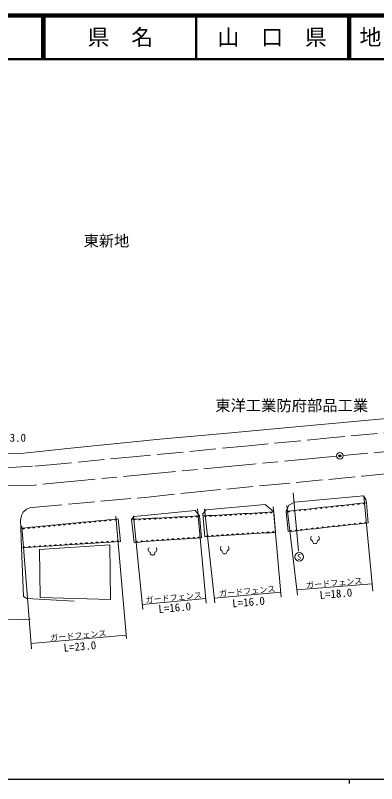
# Model space of a CAD drawing. Units: millimetres, scale not verified. Extents: x 40000 to 680000, y 20000 to 380000.
# Drawn here: x 291606 to 374286, y 204000 to 380000 of the extents above; entities that cross this region are included whole.
import ezdxf
from ezdxf.enums import TextEntityAlignment as Align

# ---------------------------------------------------------------- set-up
doc = ezdxf.new("R2010")
doc.units = ezdxf.units.MM
doc.header["$LTSCALE"] = 1000
doc.header["$PDMODE"] = 32
doc.header["$PDSIZE"] = 500
doc.linetypes.add('CHAIN', pattern=[18.5, 12, -1.5, 3.5, -1.5])
doc.linetypes.add('DASHED', pattern=[7.5, 6, -1.5])
for name, color, linetype, lineweight in [('M-BGD', 7, 'Continuous', 13), ('M-BGD-EXST', 7, 'Continuous', 13), ('M-BMK', 2, 'CHAIN', 13), ('M-BMK-SRVR', 3, 'Continuous', 13), ('M-STR-HTXT', 7, 'Continuous', 13), ('M-TTL', 2, 'Continuous', 140), ('M-TTL-BAND', 7, 'Continuous', 25), ('M-TTL-LINE', 7, 'Continuous', 50)]:
    doc.layers.add(name, color=color, linetype=linetype, lineweight=lineweight)
for name, color, linetype in [('M-BMK-HTXT', 7, 'Continuous'), ('M-OTRS', 6, 'Continuous'), ('M-TTL-TXT', 7, 'Continuous')]:
    doc.layers.add(name, color=color, linetype=linetype)
doc.styles.add('ＭＳ ゴシック', font='')
doc.styles.get('ＭＳ ゴシック').set_extended_font_data('MS Gothic')

msp = doc.modelspace()

# ---------------------------------------------------------------- linework, layer by layer
at = {"layer": 'M-BGD'}
for p, q in [((363381, 267434), (364603, 267566)), ((364603, 267566), (365824, 267697)), ((365824, 267697), (367046, 267829)), ((367046, 267829), (368268, 267960)), ((368268, 267960), (369490, 268092)), ((369490, 268092), (370711, 268223)), ((370711, 268223), (371933, 268355)), ((332788, 266553), (318783, 265190)), ((333719, 265324), (332788, 266553)), ((341469, 265716), (342625, 265781)), ((342625, 265781), (343782, 265846)), ((343782, 265846), (344939, 265911)), ((344939, 265911), (346096, 265976)), ((346096, 265976), (347253, 266041)), ((347253, 266041), (348410, 266106)), ((348410, 266106), (349567, 266171)), ((349567, 266171), (350724, 266236)), ((353607, 266382), (354829, 266514)), ((354070, 261740), (353607, 266382)), ((354829, 266514), (356051, 266645)), ((356051, 266645), (357273, 266777)), ((357273, 266777), (358494, 266908)), ((358494, 266908), (359716, 267040)), ((359716, 267040), (360938, 267171)), ((360938, 267171), (362159, 267303)), ((362159, 267303), (363381, 267434)), ((308085, 263975), (309255, 264088)), ((309255, 264088), (310426, 264201)), ((310426, 264201), (311597, 264314)), ((311597, 264314), (312768, 264427)), ((312768, 264427), (313938, 264540)), ((313938, 264540), (315109, 264653)), ((315662, 259484), (315109, 264653)), ((318783, 265190), (318207, 264553)), ((318207, 264553), (319400, 264612)), ((318207, 264553), (318796, 259273)), ((319400, 264612), (320593, 264671)), ((320593, 264671), (321787, 264731)), ((321787, 264731), (322980, 264790)), ((322980, 264790), (324173, 264849)), ((324173, 264849), (325366, 264909)), ((325366, 264909), (326560, 264968)), ((326560, 264968), (327753, 265027)), ((327753, 265027), (328946, 265086)), ((328946, 265086), (330139, 265146)), ((330139, 265146), (331332, 265205)), ((331332, 265205), (332526, 265264)), ((332526, 265264), (333719, 265324)), ((334240, 260341), (333719, 265324)), ((334527, 265325), (335684, 265390)), ((335684, 265390), (336841, 265455)), ((336841, 265455), (337998, 265520)), ((337998, 265520), (339155, 265586)), ((339155, 265586), (340312, 265651)), ((340312, 265651), (341469, 265716)), ((292865, 262506), (294035, 262619)), ((293021, 257989), (292865, 262506)), ((294035, 262619), (295206, 262732)), ((295206, 262732), (296377, 262845)), ((296377, 262845), (297548, 262958)), ((297548, 262958), (298719, 263071)), ((298719, 263071), (299889, 263184)), ((299889, 263184), (301060, 263297)), ((301060, 263297), (302231, 263410)), ((302231, 263410), (303402, 263523)), ((303402, 263523), (304572, 263636)), ((304572, 263636), (305743, 263749)), ((305743, 263749), (306914, 263862)), ((306914, 263862), (308085, 263975)), ((358942, 262275), (357724, 262141)), ((360159, 262408), (358942, 262275)), ((361377, 262542), (360159, 262408)), ((362595, 262676), (361377, 262542)), ((363813, 262809), (362595, 262676)), ((365031, 262943), (363813, 262809)), ((366249, 263077), (365031, 262943)), ((367467, 263210), (366249, 263077)), ((368685, 263344), (367467, 263210)), ((369903, 263478), (368685, 263344)), ((371121, 263611), (369903, 263478)), ((372339, 263745), (371121, 263611)), ((336145, 260645), (334989, 260575)), ((337301, 260715), (336145, 260645)), ((338457, 260786), (337301, 260715)), ((339613, 260856), (338457, 260786)), ((340769, 260926), (339613, 260856)), ((341924, 260996), (340769, 260926)), ((343080, 261067), (341924, 260996)), ((344236, 261137), (343080, 261067)), ((345392, 261207), (344236, 261137)), ((346548, 261277), (345392, 261207)), ((347704, 261348), (346548, 261277)), ((348860, 261418), (347704, 261348)), ((350016, 261488), (348860, 261418)), ((351172, 261558), (350016, 261488)), ((355288, 261874), (354070, 261740)), ((356506, 262007), (355288, 261874)), ((357724, 262141), (356506, 262007)), ((304938, 258776), (303746, 258697)), ((306129, 258855), (304938, 258776)), ((307321, 258934), (306129, 258855)), ((308513, 259012), (307321, 258934)), ((309704, 259091), (308513, 259012)), ((310896, 259170), (309704, 259091)), ((312088, 259248), (310896, 259170)), ((313279, 259327), (312088, 259248)), ((314471, 259406), (313279, 259327)), ((315662, 259484), (314471, 259406)), ((319984, 259355), (318796, 259273)), ((321172, 259438), (319984, 259355)), ((322360, 259520), (321172, 259438)), ((323548, 259602), (322360, 259520)), ((324736, 259684), (323548, 259602)), ((325924, 259766), (324736, 259684)), ((327112, 259848), (325924, 259766)), ((328300, 259930), (327112, 259848)), ((329488, 260012), (328300, 259930)), ((330676, 260094), (329488, 260012)), ((331864, 260176), (330676, 260094)), ((333052, 260259), (331864, 260176)), ((334240, 260341), (333052, 260259)), ((294213, 258068), (293021, 257989)), ((295405, 258147), (294213, 258068)), ((296596, 258225), (295405, 258147)), ((297788, 258304), (296596, 258225)), ((298979, 258383), (297788, 258304)), ((300171, 258461), (298979, 258383)), ((301363, 258540), (300171, 258461)), ((302554, 258619), (301363, 258540)), ((303746, 258697), (302554, 258619))]:
    msp.add_line(p, q, dxfattribs=at)
for points in [[(147322, 280544), (151048, 279841), (155521, 279135), (163007, 278287), (167527, 277958), (176473, 277722), (193352, 277699), (223636, 278215), (256457, 278874), (292866, 279602), (304289, 280830), (324686, 282882), (340148, 284251), (358224, 285940), (376647, 287660)], [(353607, 266382), (354177, 267785), (355528, 268503), (371246, 269924), (371839, 269093), (371933, 268355), (372339, 263745)], [(334989, 260575), (334480, 265814), (335254, 266699), (348774, 267964), (350724, 266236), (351172, 261558)], [(305046, 245770), (294196, 246433), (293459, 246879), (293021, 257989)], [(184849, 243622), (185061, 244060), (185472, 244467), (185919, 244778), (186380, 244982), (186840, 245126), (187445, 245266), (188150, 245311), (195910, 244857), (211145, 243468), (222104, 242947), (237780, 242318), (249151, 242016), (265401, 241248), (271782, 241125), (281965, 241307), (295027, 241646)]]:
    msp.add_lwpolyline(points, dxfattribs=at)
at = {"layer": 'M-BGD', "linetype": 'DASHED'}
for points in [[(389387, 285619), (364374, 283294), (344967, 281389), (319386, 278963), (302000, 277277), (295560, 276695), (291823, 276470), (286622, 276376), (268106, 275943), (255660, 275674), (236672, 275370), (215020, 274896), (183683, 274344), (175474, 274410), (169225, 274699), (162560, 275210), (157058, 275775), (147078, 277374)], [(292865, 262506), (292791, 264394), (293029, 265449), (293418, 266163), (294131, 266843), (294920, 267178), (296260, 267319), (312026, 268753), (322025, 269659), (332547, 270790), (348440, 272276), (371116, 274451), (389148, 276235)]]:
    msp.add_lwpolyline(points, dxfattribs=at)
at = {"layer": 'M-BGD'}
msp.add_lwpolyline([(297151, 257670), (313263, 258740), (313348, 246205), (297291, 246642)], close=True, dxfattribs=at)
for centre, radius, start, end in [((363991, 267505), 205, 187.50226, 4.78637), ((365213, 267636), 205, 187.50117, 4.78775), ((366435, 267768), 205, 187.50117, 4.78775), ((367656, 267899), 205, 187.50226, 4.78637), ((368878, 268031), 205, 187.50226, 4.78637), ((370100, 268162), 205, 187.50117, 4.78775), ((371322, 268294), 205, 187.50117, 4.78775), ((343204, 265807), 193, 181.21667, 5.22478), ((344361, 265872), 193, 181.21367, 5.22482), ((345518, 265937), 193, 181.21249, 5.22913), ((346675, 266002), 193, 181.21535, 5.22627), ((347832, 266067), 193, 181.21236, 5.2263), ((348989, 266132), 193, 181.21535, 5.22627), ((350146, 266197), 193, 181.21236, 5.2263), ((354218, 266453), 205, 187.50117, 4.78775), ((355439, 266584), 205, 187.49833, 4.7906), ((356661, 266716), 205, 187.50226, 4.78637), ((357883, 266847), 205, 187.50238, 4.78903), ((359105, 266979), 205, 187.50117, 4.78775), ((360326, 267110), 205, 187.50129, 4.79042), ((361548, 267242), 205, 187.50087, 4.78806), ((362770, 267373), 205, 187.50226, 4.78637), ((308670, 264028), 196, 184.36539, 6.66172), ((309841, 264141), 196, 184.36511, 6.662), ((311012, 264254), 196, 184.36539, 6.66172), ((312183, 264367), 196, 184.36539, 6.66172), ((313353, 264480), 196, 184.36539, 6.66172), ((314524, 264593), 196, 184.36657, 6.66027), ((318804, 264581), 199, 182.59117, 3.10002), ((319997, 264641), 199, 182.59117, 3.10002), ((321190, 264700), 199, 182.59117, 3.10002), ((322383, 264759), 199, 182.59117, 3.10002), ((323577, 264819), 199, 182.58988, 3.10145), ((324770, 264878), 199, 182.58973, 3.10159), ((325963, 264937), 199, 182.58973, 3.10159), ((327156, 264997), 199, 182.59117, 3.10002), ((328349, 265056), 199, 182.59117, 3.10002), ((329543, 265115), 199, 182.59117, 3.10002), ((330736, 265175), 199, 182.59117, 3.10002), ((331929, 265234), 199, 182.59117, 3.10002), ((333122, 265293), 199, 182.58988, 3.10145), ((335106, 265351), 193, 181.21233, 5.22929), ((336263, 265416), 193, 181.2122, 5.22646), ((337420, 265481), 193, 181.21233, 5.22929), ((338577, 265546), 193, 181.21667, 5.22478), ((339734, 265611), 193, 181.21367, 5.22482), ((340891, 265676), 193, 181.21667, 5.22478), ((342047, 265741), 193, 181.21367, 5.22482), ((293450, 262559), 196, 184.36539, 6.66172), ((294621, 262672), 196, 184.36539, 6.66172), ((295792, 262785), 196, 184.36539, 6.66172), ((296963, 262898), 196, 184.36657, 6.66027), ((298134, 263011), 196, 184.36539, 6.66172), ((299304, 263124), 196, 184.36539, 6.66172), ((300475, 263237), 196, 184.36539, 6.66172), ((301646, 263350), 196, 184.36539, 6.66172), ((302817, 263463), 196, 184.36539, 6.66172), ((303987, 263576), 196, 184.36539, 6.66172), ((305158, 263689), 196, 184.36511, 6.662), ((306329, 263802), 196, 184.36539, 6.66172), ((307500, 263915), 196, 184.36539, 6.66172), ((357115, 262070), 204, 7.45438, 185.07325), ((358333, 262204), 204, 7.45469, 185.07294), ((359551, 262337), 204, 7.45722, 185.07041), ((360769, 262471), 204, 7.45438, 185.07325), ((361987, 262605), 204, 7.45753, 185.07009), ((363205, 262738), 204, 7.45469, 185.07294), ((364423, 262872), 204, 7.45438, 185.07325), ((365641, 263006), 204, 7.45722, 185.07041), ((366858, 263139), 204, 7.45469, 185.07294), ((368076, 263273), 204, 7.45862, 185.0687), ((369294, 263407), 204, 7.45438, 185.07325), ((370512, 263540), 204, 7.45469, 185.07294), ((371730, 263674), 204, 7.45753, 185.07009), ((333646, 260301), 198, 3.50998, 184.3949), ((335566, 260617), 193, 1.43947, 185.51396), ((336722, 260687), 193, 1.44233, 185.5111), ((337878, 260757), 193, 1.43947, 185.51396), ((339034, 260828), 193, 1.43947, 185.51396), ((340190, 260898), 193, 1.44247, 185.51392), ((341346, 260968), 193, 1.43947, 185.51396), ((342502, 261038), 193, 1.44233, 185.5111), ((343658, 261109), 193, 1.44247, 185.51392), ((344814, 261179), 193, 1.43947, 185.51396), ((345970, 261249), 193, 1.44233, 185.5111), ((347126, 261319), 193, 1.43947, 185.51396), ((348282, 261390), 193, 1.43947, 185.51396), ((349438, 261460), 193, 1.44247, 185.51392), ((350594, 261530), 193, 1.43947, 185.51396), ((354679, 261803), 204, 7.45469, 185.07294), ((355897, 261936), 204, 7.45722, 185.07041), ((301959, 258580), 199, 3.50186, 184.05429), ((303150, 258659), 199, 3.50186, 184.05429), ((304342, 258738), 199, 3.503, 184.05009), ((305533, 258816), 199, 3.5031, 184.05286), ((306725, 258895), 199, 3.50167, 184.05448), ((307917, 258974), 199, 3.50186, 184.05429), ((309108, 259053), 199, 3.50186, 184.05429), ((310300, 259131), 199, 3.4989, 184.05438), ((311492, 259210), 199, 3.5031, 184.05286), ((312683, 259289), 199, 3.5031, 184.05286), ((313875, 259367), 199, 3.50186, 184.05429), ((315067, 259446), 199, 3.50186, 184.05429), ((319390, 259316), 198, 3.51408, 184.3906), ((320578, 259398), 198, 3.51294, 184.39481), ((321766, 259480), 198, 3.51275, 184.39501), ((322954, 259562), 198, 3.51294, 184.39481), ((324142, 259644), 198, 3.51275, 184.39501), ((325330, 259726), 198, 3.51283, 184.39204), ((326518, 259809), 198, 3.51264, 184.39224), ((327706, 259891), 198, 3.51294, 184.39481), ((328894, 259973), 198, 3.51294, 184.39481), ((330082, 260055), 198, 3.51419, 184.39337), ((331270, 260137), 198, 3.51294, 184.39481), ((332458, 260219), 198, 3.51264, 184.39224), ((293617, 258030), 199, 3.50167, 184.05448), ((294809, 258108), 199, 3.4989, 184.05438), ((296000, 258187), 199, 3.50186, 184.05429), ((297192, 258266), 199, 3.50186, 184.05429), ((298384, 258344), 199, 3.5031, 184.05286), ((299575, 258423), 199, 3.5031, 184.05286), ((300767, 258502), 199, 3.50186, 184.05429)]:
    msp.add_arc(centre, radius, start, end, dxfattribs=at)
at = {"layer": 'M-BGD-EXST'}
msp.add_line((356443, 257223), (355218, 270584), dxfattribs=at)
msp.add_circle((356554, 255945), 1000, dxfattribs=at)
for centre, radius, start, end in [((359758, 260212), 576, 130.60255, 257.46993), ((360608, 260212), 576, 282.5285, 49.39901), ((360183, 259515), 566, 166.31445, 13.68555), ((322567, 257609), 576, 130.60255, 257.46993), ((322991, 256912), 566, 166.31445, 13.68555), ((323417, 257609), 576, 282.5285, 49.39901), ((339085, 257909), 576, 130.60255, 257.46993), ((339510, 257213), 566, 166.31445, 13.68555), ((339935, 257909), 576, 282.5285, 49.39901)]:
    msp.add_arc(centre, radius, start, end, dxfattribs=at)
at = {"layer": 'M-BMK'}
msp.add_line((464370, 288229), (366607, 279148), dxfattribs=at)
msp.add_lwpolyline([(365113, 279007), (295979, 272395), (267130, 271677)], dxfattribs=at)
at = {"layer": 'M-BMK-SRVR'}
msp.add_circle((365860, 279078), 750, dxfattribs=at)
at = {"layer": 'M-OTRS'}
msp.add_point((365860, 279078), dxfattribs=at)
at = {"layer": 'M-STR-HTXT'}
for p, q in [((371389, 269824), (373431, 248121)), ((356169, 247142), (353721, 267708)), ((333254, 266942), (335302, 245354)), ((337233, 245443), (334920, 266942)), ((350579, 267422), (352474, 246705)), ((314592, 265242), (317048, 237234)), ((320748, 243920), (318640, 265312)), ((295261, 234902), (293050, 262994)), ((356024, 248361), (373275, 249777)), ((320635, 245064), (335202, 246406)), ((337118, 246505), (352370, 247845)), ((295166, 236104), (316983, 237976))]:
    msp.add_line(p, q, dxfattribs=at)
at = {"layer": 'M-TTL'}
msp.add_line((680000, 380000), (40000, 380000), dxfattribs=at)
at = {"layer": 'M-TTL-BAND'}
for p, q in [((40000, 205000), (579000, 205000)), ((368000, 205000), (368000, 204000))]:
    msp.add_line(p, q, dxfattribs=at)
at = {"layer": 'M-TTL-LINE'}
for p, q in [((297750, 380000), (297750, 370000)), ((298250, 380000), (298250, 370000)), ((333000, 380000), (333000, 370000)), ((367750, 380000), (367750, 370000)), ((368250, 380000), (368250, 370000)), ((40000, 370000), (680000, 370000))]:
    msp.add_line(p, q, dxfattribs=at)

# ---------------------------------------------------------------- texts
at = {"layer": 'M-BGD-EXST', "style": 'ＭＳ ゴシック'}
msp.add_text('S', height=1320, dxfattribs=at).set_placement((356554, 255945), align=Align.MIDDLE_CENTER)
at = {"layer": 'M-BMK-HTXT', "style": 'ＭＳ ゴシック'}
for s, height, p in [('東新地', 2566, (312450, 328350)), ('東洋工業防府部品工業', 2566, (354851, 290629)), ('3.0', 1833, (292166, 283250))]:
    msp.add_text(s, height=height, dxfattribs=at).set_placement(p, align=Align.MIDDLE_CENTER)
at = {"layer": 'M-STR-HTXT', "style": 'ＭＳ ゴシック'}
for s, height, rotation, p in [('ガードフェンス', 1320, 4.693, (364576, 249966)), ('ガードフェンス', 1320, 5.019, (344665, 248071)), ('L=18.0', 1833, 4.692, (364962, 247515)), ('ガードフェンス', 1320, 5.265, (327836, 246631)), ('L=16.0', 1833, 5.019, (344968, 245599)), ('L=16.0', 1833, 5.265, (328068, 244322)), ('ガードフェンス', 1320, 4.905, (305998, 237936)), ('L=23.0', 1833, 4.905, (306355, 235430))]:
    msp.add_text(s, height=height, rotation=rotation, dxfattribs=at).set_placement(p, align=Align.MIDDLE_CENTER)
at = {"layer": 'M-TTL-TXT', "style": 'ＭＳ ゴシック'}
for s, p in [('県\u3000名', (315625, 375000)), ('山\u3000口\u3000県', (350375, 375000))]:
    msp.add_text(s, height=3666, dxfattribs=at).set_placement(p, align=Align.MIDDLE_CENTER)
msp.add_text('地 名', height=3666, dxfattribs=at).set_placement((370380, 375000), align=Align.MIDDLE_LEFT)

doc.saveas('drawing.dxf')
